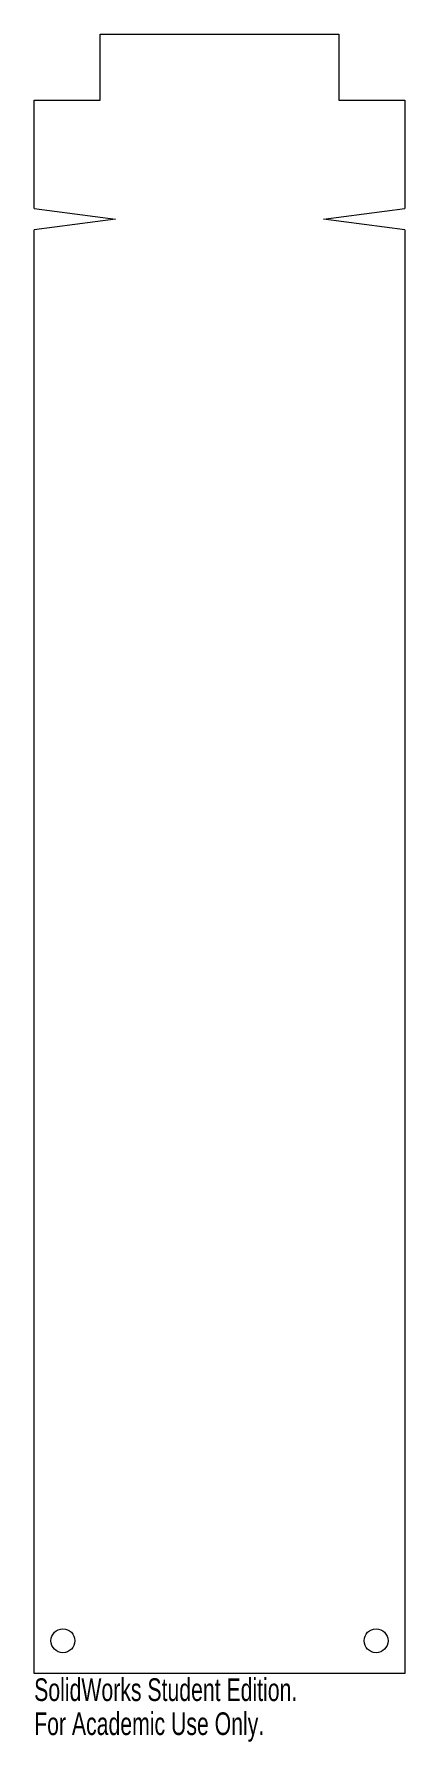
# Model space of a CAD drawing. Header units: millimetres. Extents: x -14 to 65, y -15 to 350.
import ezdxf

# ---------------------------------------------------------------- set-up
doc = ezdxf.new("R2010")
doc.units = ezdxf.units.MM
doc.styles.add('SLDTEXTSTYLE0', font='TXT', dxfattribs={"width": 0.7})

msp = doc.modelspace()

# ---------------------------------------------------------------- linework, layer by layer
at = {"color": 7, "linetype": 'Continuous', "lineweight": 15}
for p, q in [((-0.03, 335.52), (-0.03, 349.59)), ((-0.03, 349.59), (50.83, 349.59)), ((50.83, 349.59), (50.83, 337.13)), ((-14.1, 312.42), (-14.1, 335.52)), ((-14.1, 335.52), (-1.64, 335.52)), ((-1.64, 335.52), (0, 335.5)), ((-0.03, 335.52), (0, 335.5)), ((50.83, 337.13), (50.8, 335.5)), ((50.83, 335.52), (50.8, 335.5)), ((50.83, 335.52), (64.9, 335.52)), ((64.9, 335.52), (64.9, 312.42)), ((-14.1, 312.42), (3.23, 310.14)), ((3.23, 310.14), (-14.1, 307.85)), ((47.57, 310.14), (64.9, 312.42)), ((64.9, 307.85), (47.57, 310.14)), ((-14.1, 0), (-14.1, 307.85)), ((64.9, 307.85), (64.9, 0)), ((64.9, 0), (-14.1, 0))]:
    msp.add_line(p, q, dxfattribs=at)
for centre in [(-7.97, 7), (58.77, 7)]:
    msp.add_circle(centre, 2.55, dxfattribs=at)

# ---------------------------------------------------------------- texts
at = {"color": 7, "linetype": 'Continuous', "char_height": 4.8336, "attachment_point": 1, "style": 'SLDTEXTSTYLE0'}
for s, insert in [('SolidWorks Student Edition.', (-14.1, -1.02)), ('For Academic Use Only.', (-14.1, -8.27))]:
    msp.add_mtext(s, dxfattribs=dict(at, insert=insert))

doc.saveas('drawing.dxf')
